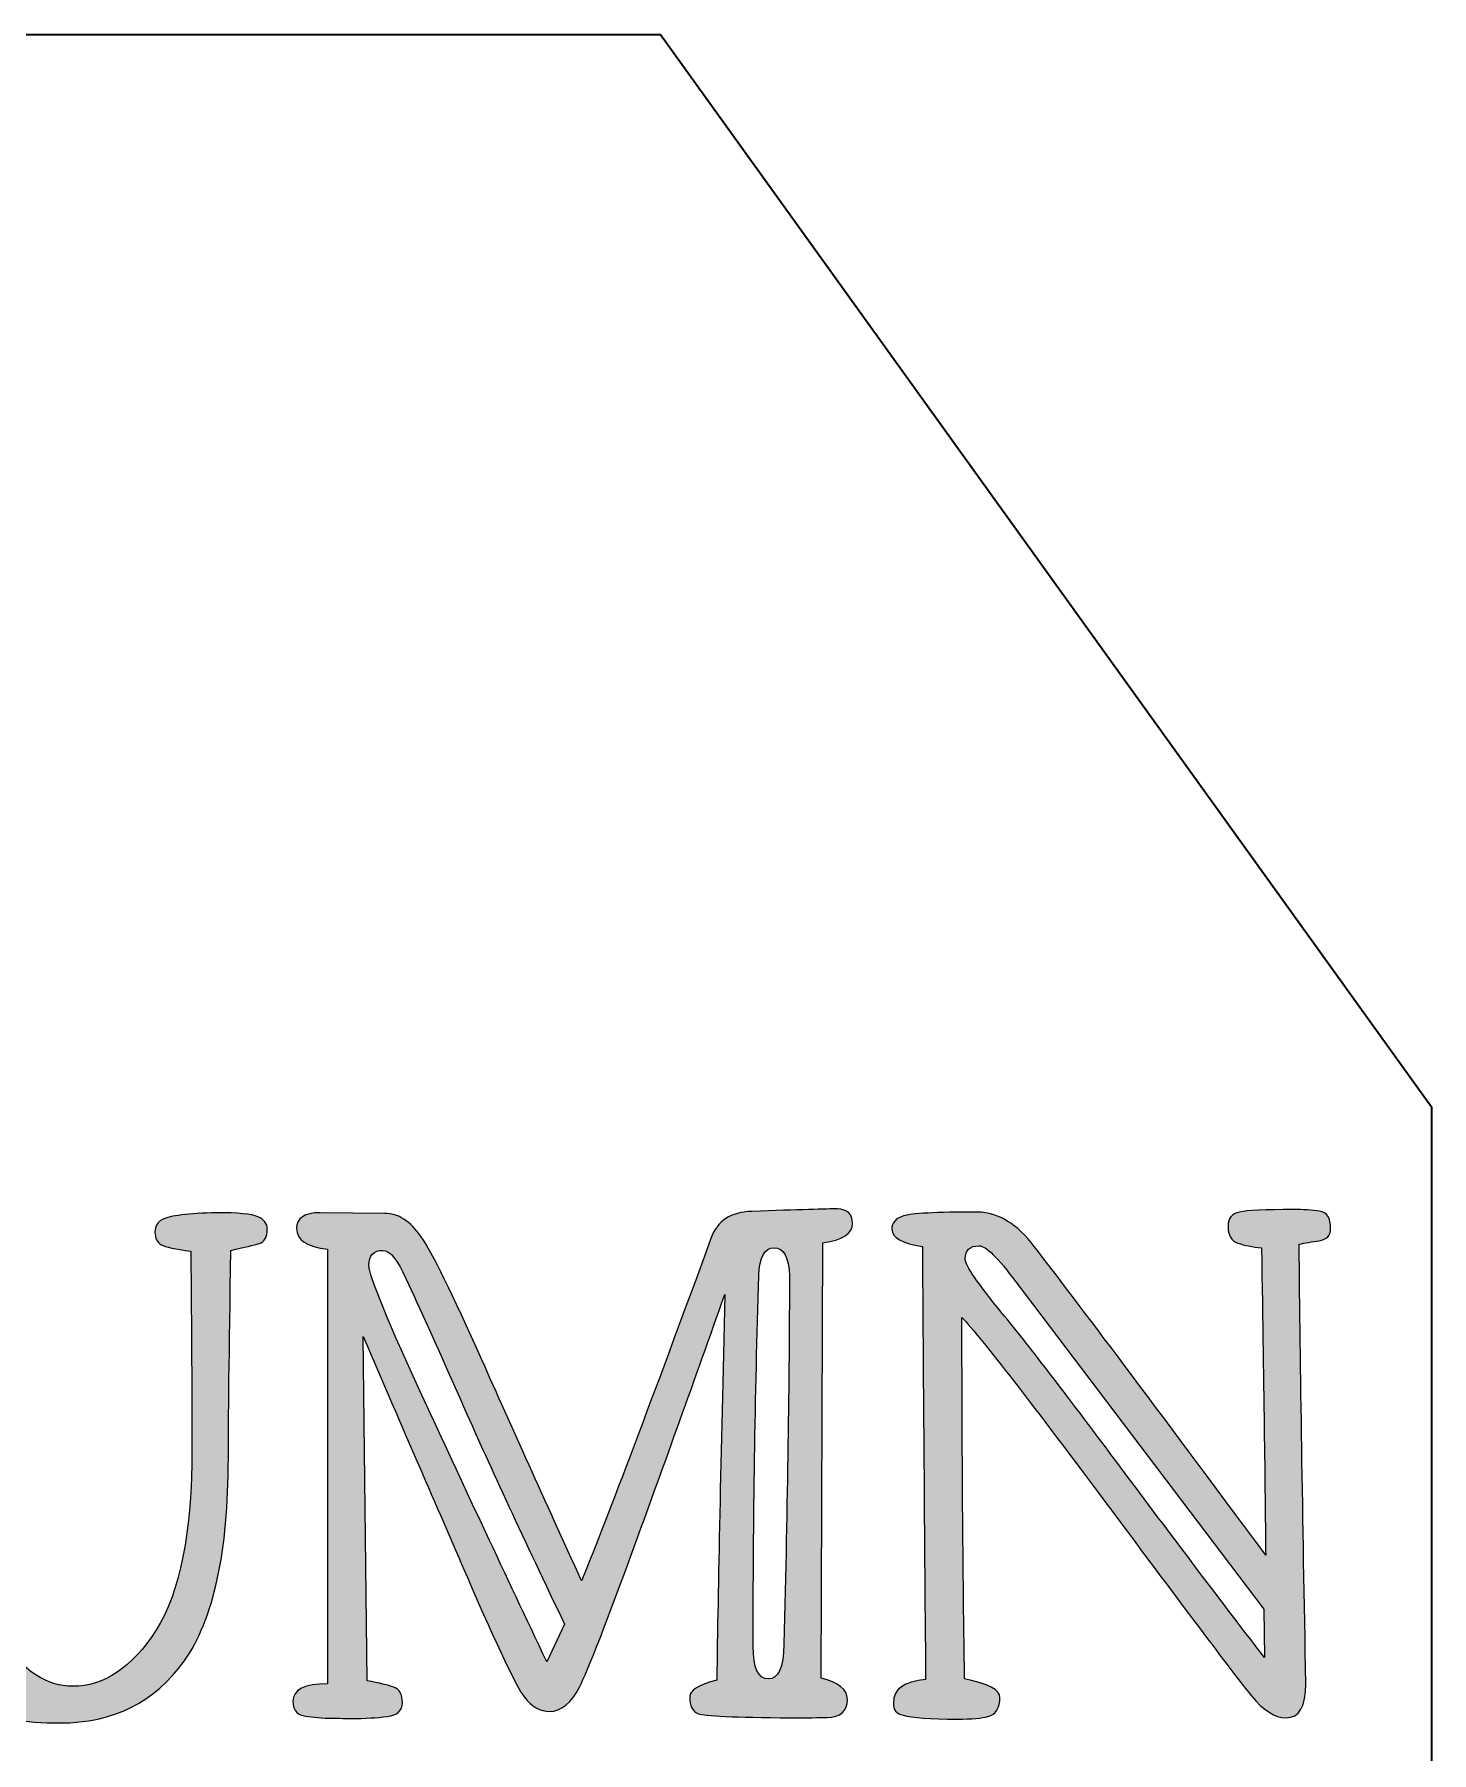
# Model space of a CAD drawing. Extents: x 102 to 840, y -1009 to 255.
# Drawn here: x 501.8 to 840.4, y -161.2 to 255 of the extents above; entities that cross this region are included whole.
import ezdxf

# ---------------------------------------------------------------- set-up
doc = ezdxf.new("R2010")
doc.units = 0
doc.header["$MEASUREMENT"] = 0
doc.layers.add('Layer 1', color=7, linetype='Continuous', lineweight=0)

# ---------------------------------------------------------------- blocks, each defined once
blk = doc.blocks.new('Block_6')
at = {"layer": 'Layer 1', "true_color": 0x000000, "transparency": 33554687}
h = blk.add_hatch(color=18, dxfattribs=at)
h.dxf.hatch_style = 2
edge = h.paths.add_edge_path()
edge.add_spline(control_points=[(490.45, -143.39), (484.94, -137.89), (481.17, -130.88), (479.14, -122.36), (477.11, -113.84), (476.05, -104.76), (475.94, -95.1), (475.84, -79.36), (475.79, -62.82), (475.79, -45.48), (475.68, -40.08), (474.41, -37.35), (471.97, -37.3), (469.32, -37.3), (467.96, -39.38), (467.91, -43.53), (467.91, -43.53), (467.6, -74.46), (467.6, -74.46), (467.6, -101.25), (469.65, -118.8), (473.76, -127.11), (477.87, -135.42), (483.43, -140.85), (490.45, -143.39)], knot_values=[0, 0, 0, 0, 1, 1, 1, 2, 2, 2, 3, 3, 3, 4, 4, 4, 5, 5, 5, 6, 6, 6, 7, 7, 7, 8, 8, 8, 8], degree=3, periodic=0)
edge = h.paths.add_edge_path()
edge.add_spline(control_points=[(470.99, -139.34), (463.43, -129.52), (459.65, -114.73), (459.65, -94.94), (459.54, -81.86), (459.44, -66.64), (459.33, -49.3), (459.33, -49.3), (459.49, -38.08), (459.49, -38.08), (455.75, -38.08), (453.36, -37.46), (452.32, -36.21), (451.69, -35.48), (451.35, -34.73), (451.3, -33.95), (451.3, -33.43), (451.57, -32.72), (452.12, -31.81), (452.67, -30.9), (453.95, -30.42), (455.98, -30.37), (458.01, -30.32), (461.1, -30.29), (465.26, -30.29), (465.26, -30.29), (485.38, -30.45), (485.38, -30.45), (490.16, -30.45), (492.55, -31.77), (492.55, -34.42), (492.55, -35.04), (492.28, -35.85), (491.74, -36.83), (491.19, -37.82), (488.84, -38.57), (484.68, -39.09), (484.68, -39.09), (484.52, -62.69), (484.52, -62.69), (484.52, -73.24), (484.69, -85.89), (485.03, -100.67), (485.37, -115.44), (488.25, -126.55), (493.68, -134), (499.12, -141.46), (504.9, -145.18), (511.04, -145.18), (518.68, -145.18), (525.41, -140.66), (531.23, -131.63), (537.06, -122.59), (539.97, -107.85), (539.97, -87.39), (539.97, -74.92), (539.86, -59.03), (539.66, -39.72), (535.91, -39.3), (533.53, -38.79), (532.52, -38.2), (531.51, -37.6), (531, -36.57), (531, -35.12), (531, -33.72), (531.6, -32.71), (532.79, -32.08), (534.72, -31.15), (539.08, -30.6), (545.89, -30.45), (551.09, -30.45), (554.45, -30.77), (555.95, -31.42), (557.46, -32.07), (558.21, -33.07), (558.21, -34.42), (558.21, -36.34), (557.56, -37.5), (556.27, -37.89), (554.97, -38.27), (552.68, -38.83), (549.4, -39.56), (548.99, -64.43), (548.78, -81.18), (548.78, -89.8), (548.78, -112.65), (545.2, -129.07), (538.06, -139.07), (530.91, -149.06), (520.89, -154.06), (507.99, -154.06), (490.89, -154.06), (478.56, -149.15), (470.99, -139.34)], knot_values=[0, 0, 0, 0, 1, 1, 1, 2, 2, 2, 3, 3, 3, 4, 4, 4, 5, 5, 5, 6, 6, 6, 7, 7, 7, 8, 8, 8, 9, 9, 9, 10, 10, 10, 11, 11, 11, 12, 12, 12, 13, 13, 13, 14, 14, 14, 15, 15, 15, 16, 16, 16, 17, 17, 17, 18, 18, 18, 19, 19, 19, 20, 20, 20, 21, 21, 21, 22, 22, 22, 23, 23, 23, 24, 24, 24, 25, 25, 25, 26, 26, 26, 27, 27, 27, 28, 28, 28, 29, 29, 29, 30, 30, 30, 31, 31, 31, 31], degree=3, periodic=0)
h = blk.add_hatch(color=18, dxfattribs=at)
h.dxf.hatch_style = 2
edge = h.paths.add_edge_path()
edge.add_spline(control_points=[(679.63, -143.39), (682.08, -143.39), (683.35, -140.59), (683.45, -134.98), (684.28, -100.19), (684.73, -70.46), (684.78, -45.79), (684.67, -41.22), (683.43, -38.94), (681.04, -38.94), (678.7, -38.94), (677.47, -41.17), (677.37, -45.64), (676.44, -74.77), (675.97, -104.7), (675.97, -135.44), (675.97, -140.74), (677.19, -143.39), (679.63, -143.39)], knot_values=[0, 0, 0, 0, 1, 1, 1, 2, 2, 2, 3, 3, 3, 4, 4, 4, 5, 5, 5, 6, 6, 6, 6], degree=3, periodic=0)
edge = h.paths.add_edge_path()
edge.add_spline(control_points=[(630.27, -130.15), (620.39, -109.53), (612.31, -92.12), (606.02, -77.92), (599.73, -63.72), (595, -53.22), (591.83, -46.42), (589.8, -41.85), (587.93, -39.56), (586.21, -39.56), (583.97, -39.56), (582.86, -40.78), (582.86, -43.22), (582.86, -45.66), (587.54, -57.01), (596.89, -77.26), (606.25, -97.51), (615.95, -118.18), (625.98, -139.26), (625.98, -139.26), (630.27, -130.15), (630.27, -130.15)], knot_values=[0, 0, 0, 0, 1, 1, 1, 2, 2, 2, 3, 3, 3, 4, 4, 4, 5, 5, 5, 6, 6, 6, 7, 7, 7, 7], degree=3, periodic=0)
edge = h.paths.add_edge_path()
edge.add_spline(control_points=[(578.41, -152.97), (577.58, -152.97), (575.85, -152.94), (573.23, -152.89), (570.6, -152.84), (568.48, -152.63), (566.87, -152.27), (565.26, -151.91), (564.45, -150.76), (564.45, -148.84), (564.45, -145.99), (567.23, -144.56), (572.8, -144.56), (572.8, -144.56), (572.8, -39.25), (572.8, -39.25), (567.81, -38.73), (565.31, -37.07), (565.31, -34.26), (565.31, -31.72), (567.21, -30.45), (571, -30.45), (571, -30.45), (586.68, -30.6), (586.68, -30.6), (589.95, -30.6), (592.9, -32.5), (595.53, -36.29), (598.15, -40.08), (603.06, -50.02), (610.23, -66.12), (617.4, -82.22), (625.46, -100.06), (634.4, -119.63), (640.9, -103.59), (651.35, -75.94), (665.75, -36.68), (667.26, -32.42), (670.56, -30.24), (675.66, -30.14), (687.04, -29.72), (693.95, -29.51), (696.4, -29.51), (698.84, -29.62), (700.06, -30.79), (700.06, -33.02), (700.06, -35.46), (697.67, -37.04), (692.89, -37.77), (692.89, -37.77), (692.42, -143.23), (692.42, -143.23), (696.68, -144.27), (698.82, -145.99), (698.82, -148.37), (698.82, -151.23), (697.17, -152.69), (693.86, -152.74), (690.56, -152.79), (687.59, -152.81), (684.94, -152.81), (671.52, -152.71), (664.11, -152.39), (662.71, -151.84), (661.31, -151.3), (660.61, -149.91), (660.61, -147.67), (660.61, -146.17), (662.79, -144.84), (667.16, -143.7), (667.47, -121.06), (668.12, -89.9), (669.11, -50.23), (661.77, -70.95), (654.59, -90.97), (647.54, -110.29), (640.5, -129.6), (635.96, -141.26), (633.94, -145.26), (631.91, -149.26), (629.46, -151.26), (626.61, -151.26), (624.37, -151.26), (622.34, -150.1), (620.52, -147.79), (618.7, -145.48), (614.1, -135.82), (606.72, -118.82), (599.34, -101.81), (590.92, -82.35), (581.45, -60.44), (581.45, -60.44), (582.39, -143.86), (582.39, -143.86), (585.35, -144.38), (587.52, -144.88), (588.9, -145.38), (590.28, -145.87), (590.97, -147.13), (590.97, -149.15), (590.97, -151.07), (589.73, -152.19), (587.26, -152.5), (584.79, -152.81), (581.84, -152.97), (578.41, -152.97)], knot_values=[0, 0, 0, 0, 1, 1, 1, 2, 2, 2, 3, 3, 3, 4, 4, 4, 5, 5, 5, 6, 6, 6, 7, 7, 7, 8, 8, 8, 9, 9, 9, 10, 10, 10, 11, 11, 11, 12, 12, 12, 13, 13, 13, 14, 14, 14, 15, 15, 15, 16, 16, 16, 17, 17, 17, 18, 18, 18, 19, 19, 19, 20, 20, 20, 21, 21, 21, 22, 22, 22, 23, 23, 23, 24, 24, 24, 25, 25, 25, 26, 26, 26, 27, 27, 27, 28, 28, 28, 29, 29, 29, 30, 30, 30, 31, 31, 31, 32, 32, 32, 33, 33, 33, 34, 34, 34, 35, 35, 35, 35], degree=3, periodic=0)
h = blk.add_hatch(color=18, dxfattribs=at)
h.dxf.hatch_style = 2
edge = h.paths.add_edge_path()
edge.add_spline(control_points=[(799.88, -138.17), (799.88, -138.17), (799.72, -126.49), (799.72, -126.49), (799.72, -126.49), (739.6, -47.19), (739.6, -47.19), (735.34, -41.33), (732.37, -38.42), (730.71, -38.47), (728.47, -38.47), (727.36, -39.53), (727.36, -41.66), (727.36, -43.17), (730.36, -47.56), (736.36, -54.83), (742.37, -62.1), (751.53, -74), (763.85, -90.54), (776.17, -107.08), (788.18, -122.96), (799.88, -138.17)], knot_values=[0, 0, 0, 0, 1, 1, 1, 2, 2, 2, 3, 3, 3, 4, 4, 4, 5, 5, 5, 6, 6, 6, 7, 7, 7, 7], degree=3, periodic=0)
edge = h.paths.add_edge_path()
edge.add_spline(control_points=[(725.41, -153.13), (718.91, -153.13), (714.54, -152.81), (712.31, -152.19), (710.69, -151.88), (709.91, -150.87), (709.97, -149.15), (709.97, -145.88), (712.57, -144.01), (717.77, -143.55), (717.45, -103.87), (717.19, -68.9), (716.99, -38.63), (712.1, -37.9), (709.63, -36.5), (709.58, -34.42), (709.58, -32.91), (710.51, -31.85), (712.38, -31.23), (714.26, -30.6), (720.26, -30.29), (730.4, -30.29), (735.39, -30.4), (739.96, -33.17), (744.12, -38.63), (754.78, -52.44), (773.47, -77.36), (800.19, -113.4), (800.09, -100.11), (799.75, -75.29), (799.18, -38.94), (796.94, -38.73), (795.03, -38.35), (793.45, -37.81), (791.86, -37.26), (791.07, -35.87), (791.07, -33.64), (791.07, -31.82), (792, -30.71), (793.88, -30.29), (795.75, -29.88), (800.09, -29.67), (806.9, -29.67), (809.34, -29.67), (811.46, -29.8), (813.25, -30.06), (815.05, -30.32), (815.94, -31.72), (815.94, -34.26), (815.94, -35.98), (815.02, -36.96), (813.18, -37.22), (811.33, -37.48), (809.71, -37.77), (808.3, -38.08), (808.61, -68.41), (809.16, -103.9), (809.94, -144.56), (809.94, -150.06), (808.33, -152.81), (805.1, -152.81), (802.45, -152.81), (799.66, -151.04), (796.72, -147.48), (793.78, -143.92), (782.55, -129.03), (763.03, -102.81), (743.51, -76.59), (731.36, -60.93), (726.58, -55.84), (726.58, -84.04), (726.78, -113.22), (727.2, -143.39), (732.97, -144.58), (735.83, -146.09), (735.78, -147.91), (735.78, -150.45), (734.82, -151.98), (732.89, -152.5), (731.44, -152.92), (728.94, -153.13), (725.41, -153.13)], knot_values=[0, 0, 0, 0, 1, 1, 1, 2, 2, 2, 3, 3, 3, 4, 4, 4, 5, 5, 5, 6, 6, 6, 7, 7, 7, 8, 8, 8, 9, 9, 9, 10, 10, 10, 11, 11, 11, 12, 12, 12, 13, 13, 13, 14, 14, 14, 15, 15, 15, 16, 16, 16, 17, 17, 17, 18, 18, 18, 19, 19, 19, 20, 20, 20, 21, 21, 21, 22, 22, 22, 23, 23, 23, 24, 24, 24, 25, 25, 25, 26, 26, 26, 27, 27, 27, 27], degree=3, periodic=0)
at = {"layer": 'Layer 1'}
for points, knots in [([(470.99, -139.34), (463.43, -129.52), (459.65, -114.73), (459.65, -94.94), (459.54, -81.86), (459.44, -66.64), (459.33, -49.3), (459.33, -49.3), (459.49, -38.08), (459.49, -38.08), (455.75, -38.08), (453.36, -37.46), (452.32, -36.21), (451.69, -35.48), (451.35, -34.73), (451.3, -33.95), (451.3, -33.43), (451.57, -32.72), (452.12, -31.81), (452.67, -30.9), (453.95, -30.42), (455.98, -30.37), (458.01, -30.32), (461.1, -30.29), (465.26, -30.29), (465.26, -30.29), (485.38, -30.45), (485.38, -30.45), (490.16, -30.45), (492.55, -31.77), (492.55, -34.42), (492.55, -35.04), (492.28, -35.85), (491.74, -36.83), (491.19, -37.82), (488.84, -38.57), (484.68, -39.09), (484.68, -39.09), (484.52, -62.69), (484.52, -62.69), (484.52, -73.24), (484.69, -85.89), (485.03, -100.67), (485.37, -115.44), (488.25, -126.55), (493.68, -134), (499.12, -141.46), (504.9, -145.18), (511.04, -145.18), (518.68, -145.18), (525.41, -140.66), (531.23, -131.63), (537.06, -122.59), (539.97, -107.85), (539.97, -87.39), (539.97, -74.92), (539.86, -59.03), (539.66, -39.72), (535.91, -39.3), (533.53, -38.79), (532.52, -38.2), (531.51, -37.6), (531, -36.57), (531, -35.12), (531, -33.72), (531.6, -32.71), (532.79, -32.08), (534.72, -31.15), (539.08, -30.6), (545.89, -30.45), (551.09, -30.45), (554.45, -30.77), (555.95, -31.42), (557.46, -32.07), (558.21, -33.07), (558.21, -34.42), (558.21, -36.34), (557.56, -37.5), (556.27, -37.89), (554.97, -38.27), (552.68, -38.83), (549.4, -39.56), (548.99, -64.43), (548.78, -81.18), (548.78, -89.8), (548.78, -112.65), (545.2, -129.07), (538.06, -139.07), (530.91, -149.06), (520.89, -154.06), (507.99, -154.06), (490.89, -154.06), (478.56, -149.15), (470.99, -139.34)], [0, 0, 0, 0, 1, 1, 1, 2, 2, 2, 3, 3, 3, 4, 4, 4, 5, 5, 5, 6, 6, 6, 7, 7, 7, 8, 8, 8, 9, 9, 9, 10, 10, 10, 11, 11, 11, 12, 12, 12, 13, 13, 13, 14, 14, 14, 15, 15, 15, 16, 16, 16, 17, 17, 17, 18, 18, 18, 19, 19, 19, 20, 20, 20, 21, 21, 21, 22, 22, 22, 23, 23, 23, 24, 24, 24, 25, 25, 25, 26, 26, 26, 27, 27, 27, 28, 28, 28, 29, 29, 29, 30, 30, 30, 31, 31, 31, 31]), ([(578.41, -152.97), (577.58, -152.97), (575.85, -152.94), (573.23, -152.89), (570.6, -152.84), (568.48, -152.63), (566.87, -152.27), (565.26, -151.91), (564.45, -150.76), (564.45, -148.84), (564.45, -145.99), (567.23, -144.56), (572.8, -144.56), (572.8, -144.56), (572.8, -39.25), (572.8, -39.25), (567.81, -38.73), (565.31, -37.07), (565.31, -34.26), (565.31, -31.72), (567.21, -30.45), (571, -30.45), (571, -30.45), (586.68, -30.6), (586.68, -30.6), (589.95, -30.6), (592.9, -32.5), (595.53, -36.29), (598.15, -40.08), (603.06, -50.02), (610.23, -66.12), (617.4, -82.22), (625.46, -100.06), (634.4, -119.63), (640.9, -103.59), (651.35, -75.94), (665.75, -36.68), (667.26, -32.42), (670.56, -30.24), (675.66, -30.14), (687.04, -29.72), (693.95, -29.51), (696.4, -29.51), (698.84, -29.62), (700.06, -30.79), (700.06, -33.02), (700.06, -35.46), (697.67, -37.04), (692.89, -37.77), (692.89, -37.77), (692.42, -143.23), (692.42, -143.23), (696.68, -144.27), (698.82, -145.99), (698.82, -148.37), (698.82, -151.23), (697.17, -152.69), (693.86, -152.74), (690.56, -152.79), (687.59, -152.81), (684.94, -152.81), (671.52, -152.71), (664.11, -152.39), (662.71, -151.84), (661.31, -151.3), (660.61, -149.91), (660.61, -147.67), (660.61, -146.17), (662.79, -144.84), (667.16, -143.7), (667.47, -121.06), (668.12, -89.9), (669.11, -50.23), (661.77, -70.95), (654.59, -90.97), (647.54, -110.29), (640.5, -129.6), (635.96, -141.26), (633.94, -145.26), (631.91, -149.26), (629.46, -151.26), (626.61, -151.26), (624.37, -151.26), (622.34, -150.1), (620.52, -147.79), (618.7, -145.48), (614.1, -135.82), (606.72, -118.82), (599.34, -101.81), (590.92, -82.35), (581.45, -60.44), (581.45, -60.44), (582.39, -143.86), (582.39, -143.86), (585.35, -144.38), (587.52, -144.88), (588.9, -145.38), (590.28, -145.87), (590.97, -147.13), (590.97, -149.15), (590.97, -151.07), (589.73, -152.19), (587.26, -152.5), (584.79, -152.81), (581.84, -152.97), (578.41, -152.97)], [0, 0, 0, 0, 1, 1, 1, 2, 2, 2, 3, 3, 3, 4, 4, 4, 5, 5, 5, 6, 6, 6, 7, 7, 7, 8, 8, 8, 9, 9, 9, 10, 10, 10, 11, 11, 11, 12, 12, 12, 13, 13, 13, 14, 14, 14, 15, 15, 15, 16, 16, 16, 17, 17, 17, 18, 18, 18, 19, 19, 19, 20, 20, 20, 21, 21, 21, 22, 22, 22, 23, 23, 23, 24, 24, 24, 25, 25, 25, 26, 26, 26, 27, 27, 27, 28, 28, 28, 29, 29, 29, 30, 30, 30, 31, 31, 31, 32, 32, 32, 33, 33, 33, 34, 34, 34, 35, 35, 35, 35]), ([(725.41, -153.13), (718.91, -153.13), (714.54, -152.81), (712.31, -152.19), (710.69, -151.88), (709.91, -150.87), (709.97, -149.15), (709.97, -145.88), (712.57, -144.01), (717.77, -143.55), (717.45, -103.87), (717.19, -68.9), (716.99, -38.63), (712.1, -37.9), (709.63, -36.5), (709.58, -34.42), (709.58, -32.91), (710.51, -31.85), (712.38, -31.23), (714.26, -30.6), (720.26, -30.29), (730.4, -30.29), (735.39, -30.4), (739.96, -33.17), (744.12, -38.63), (754.78, -52.44), (773.47, -77.36), (800.19, -113.4), (800.09, -100.11), (799.75, -75.29), (799.18, -38.94), (796.94, -38.73), (795.03, -38.35), (793.45, -37.81), (791.86, -37.26), (791.07, -35.87), (791.07, -33.64), (791.07, -31.82), (792, -30.71), (793.88, -30.29), (795.75, -29.88), (800.09, -29.67), (806.9, -29.67), (809.34, -29.67), (811.46, -29.8), (813.25, -30.06), (815.05, -30.32), (815.94, -31.72), (815.94, -34.26), (815.94, -35.98), (815.02, -36.96), (813.18, -37.22), (811.33, -37.48), (809.71, -37.77), (808.3, -38.08), (808.61, -68.41), (809.16, -103.9), (809.94, -144.56), (809.94, -150.06), (808.33, -152.81), (805.1, -152.81), (802.45, -152.81), (799.66, -151.04), (796.72, -147.48), (793.78, -143.92), (782.55, -129.03), (763.03, -102.81), (743.51, -76.59), (731.36, -60.93), (726.58, -55.84), (726.58, -84.04), (726.78, -113.22), (727.2, -143.39), (732.97, -144.58), (735.83, -146.09), (735.78, -147.91), (735.78, -150.45), (734.82, -151.98), (732.89, -152.5), (731.44, -152.92), (728.94, -153.13), (725.41, -153.13)], [0, 0, 0, 0, 1, 1, 1, 2, 2, 2, 3, 3, 3, 4, 4, 4, 5, 5, 5, 6, 6, 6, 7, 7, 7, 8, 8, 8, 9, 9, 9, 10, 10, 10, 11, 11, 11, 12, 12, 12, 13, 13, 13, 14, 14, 14, 15, 15, 15, 16, 16, 16, 17, 17, 17, 18, 18, 18, 19, 19, 19, 20, 20, 20, 21, 21, 21, 22, 22, 22, 23, 23, 23, 24, 24, 24, 25, 25, 25, 26, 26, 26, 27, 27, 27, 27]), ([(630.27, -130.15), (620.39, -109.53), (612.31, -92.12), (606.02, -77.92), (599.73, -63.72), (595, -53.22), (591.83, -46.42), (589.8, -41.85), (587.93, -39.56), (586.21, -39.56), (583.97, -39.56), (582.86, -40.78), (582.86, -43.22), (582.86, -45.66), (587.54, -57.01), (596.89, -77.26), (606.25, -97.51), (615.95, -118.18), (625.98, -139.26), (625.98, -139.26), (630.27, -130.15), (630.27, -130.15)], [0, 0, 0, 0, 1, 1, 1, 2, 2, 2, 3, 3, 3, 4, 4, 4, 5, 5, 5, 6, 6, 6, 7, 7, 7, 7]), ([(679.63, -143.39), (682.08, -143.39), (683.35, -140.59), (683.45, -134.98), (684.28, -100.19), (684.73, -70.46), (684.78, -45.79), (684.67, -41.22), (683.43, -38.94), (681.04, -38.94), (678.7, -38.94), (677.47, -41.17), (677.37, -45.64), (676.44, -74.77), (675.97, -104.7), (675.97, -135.44), (675.97, -140.74), (677.19, -143.39), (679.63, -143.39)], [0, 0, 0, 0, 1, 1, 1, 2, 2, 2, 3, 3, 3, 4, 4, 4, 5, 5, 5, 6, 6, 6, 6]), ([(799.88, -138.17), (799.88, -138.17), (799.72, -126.49), (799.72, -126.49), (799.72, -126.49), (739.6, -47.19), (739.6, -47.19), (735.34, -41.33), (732.37, -38.42), (730.71, -38.47), (728.47, -38.47), (727.36, -39.53), (727.36, -41.66), (727.36, -43.17), (730.36, -47.56), (736.36, -54.83), (742.37, -62.1), (751.53, -74), (763.85, -90.54), (776.17, -107.08), (788.18, -122.96), (799.88, -138.17)], [0, 0, 0, 0, 1, 1, 1, 2, 2, 2, 3, 3, 3, 4, 4, 4, 5, 5, 5, 6, 6, 6, 7, 7, 7, 7])]:
    blk.add_open_spline(points, degree=3, knots=knots, dxfattribs=at)
blk = doc.blocks.new('Block_5')
at = {"layer": 'Layer 1'}
blk.add_blockref('Block_6', (0, 0), dxfattribs=at)
blk = doc.blocks.new('Block_0')
at = {"layer": 'Layer 1'}
blk.add_blockref('Block_5', (0, 0), dxfattribs=at)

msp = doc.modelspace()

# ---------------------------------------------------------------- linework, layer by layer
at = {"layer": 'Layer 1', "color": 13, "lineweight": 35, "true_color": 0xcc6053}
msp.add_open_spline([(653.52, 255.03), (653.52, 255.03), (284.62, 255.03), (284.62, 255.03), (284.62, 255.03), (101.73, -4.58), (101.73, -4.58), (101.73, -4.58), (101.73, -1009.15), (101.73, -1009.15), (101.73, -1009.15), (840.42, -1009.15), (840.42, -1009.15), (840.42, -1009.15), (840.42, -4.81), (840.42, -4.81), (840.42, -4.81), (653.52, 255.03), (653.52, 255.03)], degree=3, knots=[0, 0, 0, 0, 1, 1, 1, 2, 2, 2, 3, 3, 3, 4, 4, 4, 5, 5, 5, 6, 6, 6, 6], dxfattribs=at)

# ---------------------------------------------------------------- block references
at = {"layer": 'Layer 1'}
msp.add_blockref('Block_0', (0, 0), dxfattribs=at)

doc.saveas('drawing.dxf')
